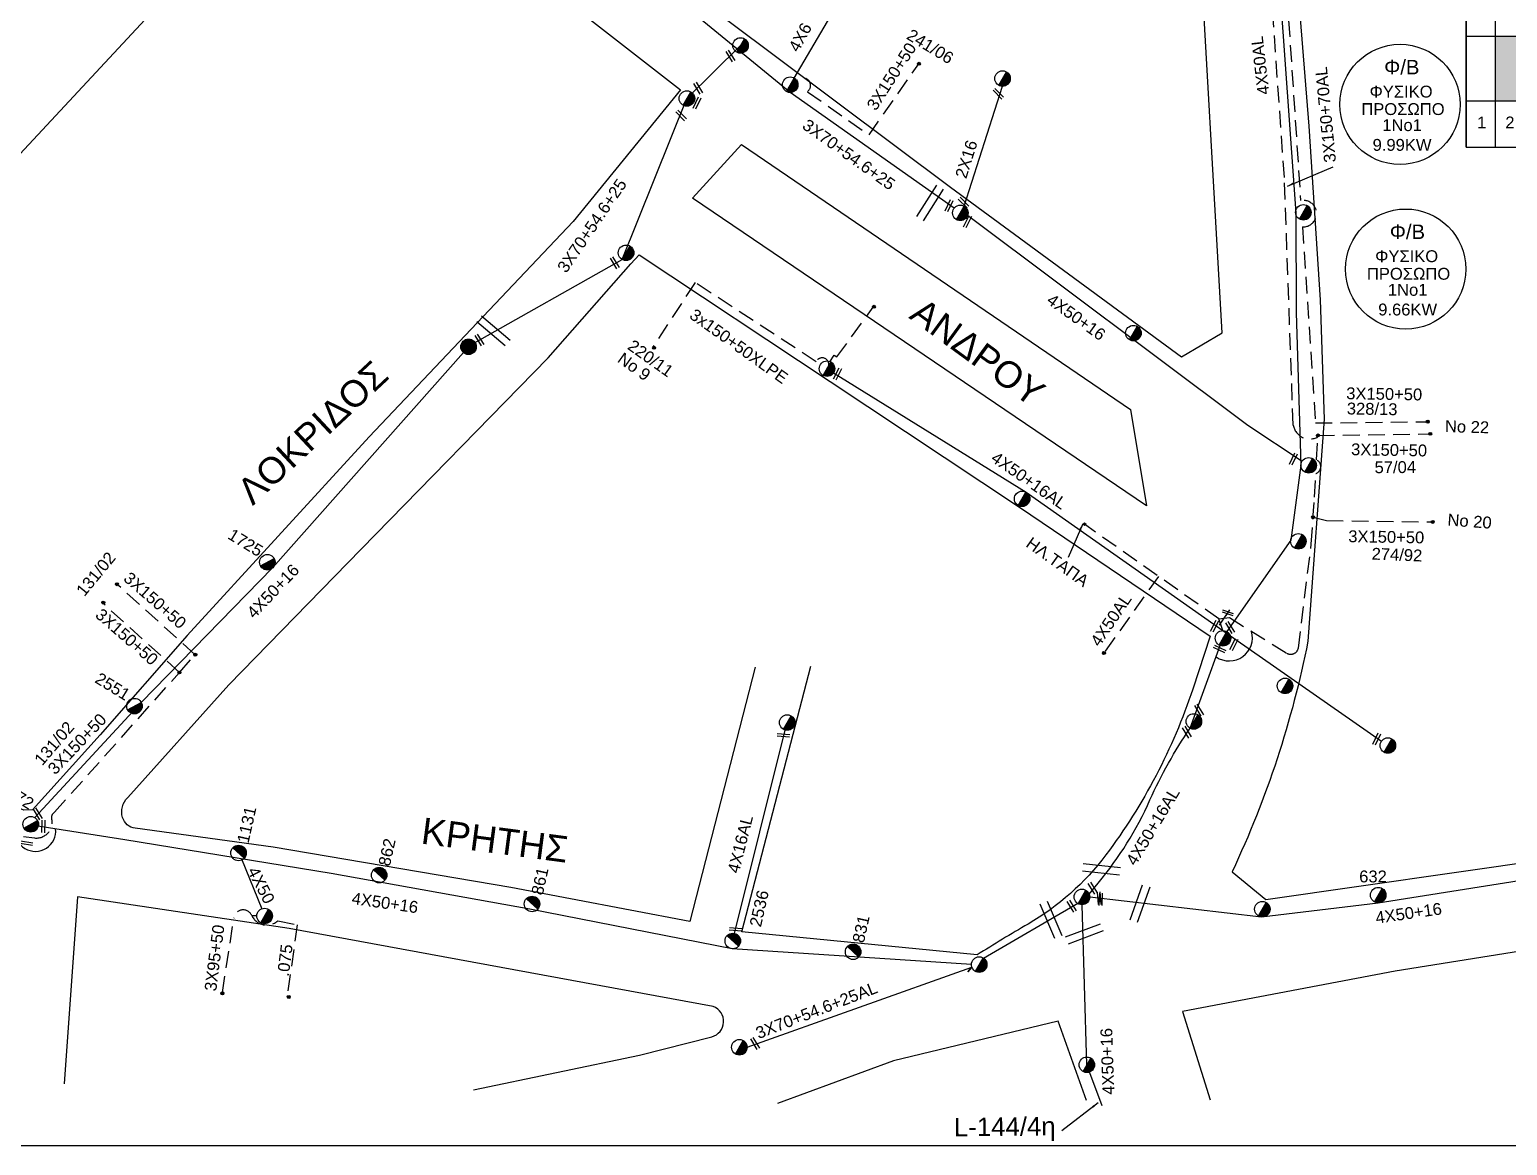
# Model space of a CAD drawing. Header units: millimetres. Extents: x 898 to 5598, y 789 to 3443.
# Drawn here: x 2600.3 to 2824.8, y 801.8 to 971.4 of the extents above; entities that cross this region are included whole.
import ezdxf
from ezdxf.enums import TextEntityAlignment as Align

# ---------------------------------------------------------------- set-up
doc = ezdxf.new("R2010")
doc.units = ezdxf.units.MM
doc.linetypes.add('DASHED', pattern=[19.05, 12.7, -6.35])
for name, color, linetype in [('Άγνωστα', 7, 'Continuous'), ('Ασφαλειοκιβώτια Χ.Τ 9 αναχωρήσεων', 7, 'Continuous'), ('Γυμνά εναέρια ΧΤ (3Φ)   4x50CU', 7, 'Continuous'), ('Γυμνά εναέρια ΧΤ και ΦΟΠ (3Φ)   4x50+16AL', 7, 'Continuous'), ('Επιγραφές - Σχήματα', 7, 'Continuous'), ('Καλώδια ΧΤ   3x150+50AL', 7, 'DASHED'), ('Καλώδια ΧΤ   3x150+70AL', 7, 'DASHED'), ('Καλώδια ΧΤ   3x150AL+50CU', 7, 'DASHED'), ('Μηχανική τομή', 7, 'Continuous'), ('Στύλος Ξύλινος', 7, 'Continuous'), ('Στύλος Ξύλινος @ 1', 7, 'Continuous'), ('Στύλος ΦΜ', 7, 'Continuous'), ('Στύλος ΦΜ @ 1', 7, 'Continuous'), ('Συνδέσεις', 7, 'Continuous'), ('Συνεστραμμένα ΧΤ   3x70+54.6+25 AL', 7, 'SYN_LINE'), ('Τομή', 7, 'Continuous'), ('Υπόβαθρο ΔΕΗ', 7, 'Continuous'), ('Υπόγεια Καλώδια Δικτύου ΧΤ   .075', 7, 'DASHED'), ('Υπόγεια καλώδια Παροχών ΧΤ   4x16AL', 7, 'DASHED'), ('Υπόγεια καλώδια Παροχών ΧΤ   4x50AL', 7, 'DASHED'), ('Υπόγεια καλώδια Παροχών ΧΤ   4x6', 7, 'DASHED')]:
    doc.layers.add(name, color=color, linetype=linetype)
doc.styles.add('ar', font='arial.ttf')
doc.styles.add('arial', font='arial.ttf')
doc.styles.get("Standard").update_dxf_attribs({"font": 'arial.ttf'})
doc.linetypes.add('SYN_LINE', pattern='A,0.5,-0.0001,["/\\/\\/\\/",Standard,S=0.1,R=0,X=0,Y=-0.05],-0.25', length=0.7501)
doc.dimstyles.new('ISO-25', dxfattribs={"dimtxt": 2.5, "dimasz": 2.5, "dimexe": 1.25, "dimexo": 0.625, "dimtad": 1, "dimtxsty": 'Standard', "dimcen": 2.5, "dimadec": 0, "dimazin": 0, "dimtfac": 1, "dimtmove": 0, "dimatfit": 3, "dimfxl": 1, "dimarcsym": 0})

# ---------------------------------------------------------------- blocks, each defined once
blk = doc.blocks.new('ΥΠΑΡΧΩΝ ΤΣΙΜΕΝΤΕΝΙΟΣ ΣΤΥΛΟΣ')
at = {"layer": 'Στύλος ΦΜ'}
blk.add_hatch(color=7, dxfattribs=at).paths.add_polyline_path([(-1.29, -2.28, 0.574793), (2.62, 0, 0.268822), (1.3, 2.27)])
at = {"layer": 'Στύλος ΦΜ', "color": 7}
blk.add_line((-1.29, -2.28), (1.3, 2.27), dxfattribs=at)
blk.add_circle((0, 0), 2.62, dxfattribs=at)
at = {"layer": 'Στύλος ΦΜ', "flags": 4}
for tag, p in [('ΑΡΙΘΜΟΣ', (-4.68, 8.05)), ('ΤΥΠΟΣ', (-4.91, 3.03))]:
    blk.add_attdef(tag, p, '', height=4, dxfattribs=at)
blk = doc.blocks.new('ΥΠΑΡΧΩΝ ΞΥΛΙΝΟΣ ΣΤΥΛΟΣ')
at = {"layer": 'Στύλος Ξύλινος'}
h = blk.add_hatch(color=7, dxfattribs=at)
h.paths.add_polyline_path([(-2.62, 0, 0.270008), (-1.29, -2.28), (1.3, 2.27, 0.576266)])
h.paths.add_polyline_path([(-1.29, -2.28, 0.574793), (2.62, 0, 0.268822), (1.3, 2.27)])
at = {"layer": 'Στύλος Ξύλινος', "color": 7}
blk.add_line((-1.29, -2.28), (1.3, 2.27), dxfattribs=at)
blk.add_circle((0, 0), 2.62, dxfattribs=at)
at = {"layer": 'Στύλος Ξύλινος', "flags": 4}
for tag, p in [('ΑΡΙΘΜΟΣ', (-4.91, 8.6)), ('ΤΥΠΟΣ', (-4.85, 3.39))]:
    blk.add_attdef(tag, p, '', height=4, dxfattribs=at)
blk = doc.blocks.new('ΑΣΦΑΛΕΙΟΚΙΒΩΤΙΟ ΥΠΟΣΤΑΘΜΟΥ 9 ΑΝΑΧΩΡΗΣΕΩΝ')
at = {"layer": 'Ασφαλειοκιβώτια Χ.Τ 9 αναχωρήσεων', "ltscale": 40}
for p, q in [((-23.8, 40.36), (24.02, 40.36)), ((-9.72, 40.36), (-9.72, -40.64)), ((9.94, 40.36), (9.94, -40.64)), ((-23.8, 31.36), (24.02, 31.36)), ((-23.8, 22.36), (24.02, 22.36)), ((-23.8, 13.36), (24.02, 13.36)), ((-23.8, 4.36), (24.02, 4.36)), ((-23.8, -4.64), (24.02, -4.64)), ((-23.8, -13.64), (24.02, -13.64)), ((-23.8, -22.64), (24.02, -22.64)), ((-23.8, -31.64), (24.02, -31.64))]:
    blk.add_line(p, q, dxfattribs=at)
at = {"layer": 'Ασφαλειοκιβώτια Χ.Τ 9 αναχωρήσεων'}
blk.add_lwpolyline([(-23.8, -40.64), (24.02, -40.64), (24.02, 40.36), (-23.8, 40.36)], close=True, dxfattribs=at)
for s, p in [('1', (-18.13, 36.98)), ('2', (-18.13, 28.42)), ('3', (-18.13, 19.34)), ('4', (-18.13, 10.32)), ('5', (-18.13, 1.31)), ('6', (-18.13, -7.83)), ('7', (-18.13, -16.07)), ('8', (-18.13, -25.75)), ('9', (-18.13, -34.45))]:
    blk.add_text(s, height=3.6, rotation=270, dxfattribs=at).set_placement(p)
at = {"layer": 'Ασφαλειοκιβώτια Χ.Τ 9 αναχωρήσεων', "ltscale": 40}
for tag, height, p in [('ΟΝΟΜΑ', 5, (-0.16, 44.31)), ('ΚΕΙΜΕΝΟ 1', 2, (17.06, 35.59)), ('ΚΕΙΜΕΝΟ 2', 2, (17.06, 26.88)), ('ΚΕΙΜΕΝΟ 3', 2, (17.06, 17.69)), ('ΚΕΙΜΕΝΟ 4', 2, (17.06, 8.71)), ('ΚΕΙΜΕΝΟ 5', 2, (17.06, -0.13)), ('ΚΕΙΜΕΝΟ 6', 2, (17.06, -9.05)), ('ΚΕΙΜΕΝΟ 7', 2, (17.06, -18.13)), ('ΚΕΙΜΕΝΟ 8', 2, (17.06, -26.85)), ('ΚΕΙΜΕΝΟ 9', 2, (17.06, -35.99)), ('ΣΧ', 2, (-0.1, -42.64))]:
    blk.add_attdef(tag, text='', height=height, dxfattribs=at).set_placement(p, align=Align.MIDDLE_CENTER)
blk = doc.blocks.new('ΜΗΧΑΝΙΚΗ ΤΟΜΗ')
at = {"layer": 'Μηχανική τομή', "ltscale": 40}
for p, q in [((-1.89, 0.78), (1.89, 0.78)), ((1.89, 0), (-1.89, 0))]:
    blk.add_line(p, q, dxfattribs=at)
blk = doc.blocks.new('ΤΟΜΗ')
at = {"layer": 'Τομή', "ltscale": 40}
for p, q in [((-5.68, 0), (5.68, 0)), ((5.68, -2.33), (-5.68, -2.33))]:
    blk.add_line(p, q, dxfattribs=at)
blk = doc.blocks.new('_ΣΥΝΔΕΣΗ')
at = {"layer": 'Συνδέσεις', "linetype": 'SYN_LINE', "ltscale": 40}
blk.add_hatch(color=256, dxfattribs=at).paths.add_polyline_path([(0.5, -0.01, 1), (-0.5, -0.01, 1)])
at = {"layer": 'Συνδέσεις'}
blk.add_circle((0, -0.01), 0.5, dxfattribs=at)
blk = doc.blocks.new('TSONTA XT1')
at = {"ltscale": 40}
h = blk.add_hatch(color=256, dxfattribs=at)
h.dxf.hatch_style = 1
h.paths.add_polyline_path([(596, 2487.7), (597.1, 2488.8), (596, 2489.9), (594.9, 2488.8)])
blk.add_lwpolyline([(594.9, 2488.8), (596, 2489.9), (597.1, 2488.8), (596, 2487.7)], close=True, dxfattribs=at)
blk = doc.blocks.new('τομή_')
at = {"layer": 'Επιγραφές - Σχήματα'}
for p, q in [((-1.29, -0.22), (0.13, 0.75)), ((-1.08, -0.46), (0.34, 0.51)), ((-0.66, 0.62), (-0.29, -0.37))]:
    blk.add_line(p, q, dxfattribs=at)

msp = doc.modelspace()

# ---------------------------------------------------------------- hatches: boundary and pattern name
at = {"layer": 'Ασφαλειοκιβώτια Χ.Τ 9 αναχωρήσεων', "ltscale": 40}
msp.add_hatch(color=30, dxfattribs=at).paths.add_polyline_path([(2822.97, 960.56), (2827.47, 960.56), (2827.47, 970.39), (2822.97, 970.39)])

# ---------------------------------------------------------------- linework, layer by layer
at = {"layer": 'Άγνωστα', "color": 0, "ltscale": 20}
for p, q in [((2701.02, 945.77), (2708.46, 953.91)), ((2708.46, 953.91), (2767.53, 913.66)), ((2769.97, 899.02), (2701.02, 945.77)), ((2767.53, 913.66), (2769.97, 899.02))]:
    msp.add_line(p, q, dxfattribs=at)
at = {"layer": 'Άγνωστα', "color": 151}
msp.add_lwpolyline([(2742.25, 944.55), (2748.09, 962.75)], dxfattribs=at)
at = {"layer": 'Άγνωστα', "color": 151, "linetype": 'DASHED', "ltscale": 0.2}
msp.add_lwpolyline([(2721.85, 920.9), (2722.5, 921.92), (2722.92, 921.63), (2728.46, 929.22)], dxfattribs=at)
at = {"layer": 'Άγνωστα', "color": 173}
msp.add_lwpolyline([(2601.13, 851.65), (2617.29, 869.16), (2637.28, 889.63), (2666.21, 922.3)], dxfattribs=at)
at = {"layer": 'Άγνωστα', "color": 27, "linetype": 'SYN_LINE', "ltscale": 20}
msp.add_lwpolyline([(2761.32, 839.6), (2787.4, 836.57), (2805.14, 838.69), (2828.45, 842.41), (2850.68, 844.73), (2876.85, 847.25), (2893.76, 847.56), (2901.84, 847.71)], dxfattribs=at)
at = {"layer": 'Άγνωστα', "color": 2, "linetype": 'DASHED', "ltscale": 0.2}
msp.add_lwpolyline([(2629.62, 825.06), (2631.38, 836.43, -0.74709), (2634.07, 836.79, 0.509728), (2638.01, 835.97), (2640.98, 835.37)], format="xyb", dxfattribs=at)
at = {"layer": 'Άγνωστα', "color": 173, "linetype": 'DASHED', "ltscale": 0.2}
msp.add_lwpolyline([(2634.07, 836.79), (2634.84, 836.76)], dxfattribs=at)
at = {"layer": 'Άγνωστα', "color": 0, "ltscale": 20}
msp.add_arc((2782.51, 878.98), 3.53, 235.8256, 15.7083, dxfattribs=at)
at = {"layer": 'Γυμνά εναέρια ΧΤ (3Φ)   4x50CU', "color": 151, "linetype": 'Continuous', "ltscale": 0.2}
msp.add_lwpolyline([(2789.06, 1028.92), (2788.4, 1014.32), (2788.38, 1005.42), (2789.35, 989.4), (2792.61, 943.53), (2792.66, 928.39), (2793.4, 905.17), (2791.85, 893.79), (2782.15, 879.91)], dxfattribs=at)
at = {"layer": 'Γυμνά εναέρια ΧΤ (3Φ)   4x50CU', "color": 2}
for points in [[(2743.36, 829.32), (2707.01, 831.73), (2676.32, 837.74), (2646.12, 843.18), (2614.81, 848.29), (2600.62, 850.48)], [(2632.5, 845.4), (2635.58, 837.8)]]:
    msp.add_lwpolyline(points, dxfattribs=at)
at = {"layer": 'Γυμνά εναέρια ΧΤ και ΦΟΠ (3Φ)   4x50+16AL', "color": 2, "ltscale": 20}
msp.add_line((2745.22, 830.28), (2759.6, 838.7), dxfattribs=at)
at = {"layer": 'Γυμνά εναέρια ΧΤ και ΦΟΠ (3Φ)   4x50+16AL', "color": 151}
msp.add_lwpolyline([(2742.79, 943.17), (2785.35, 911.25), (2793.6, 905.82)], dxfattribs=at)
at = {"layer": 'Γυμνά εναέρια ΧΤ και ΦΟΠ (3Φ)   4x50+16AL', "color": 151, "ltscale": 40}
msp.add_lwpolyline([(2722.41, 919.2), (2751.65, 901.11), (2781.56, 880.07), (2805.63, 863.28)], dxfattribs=at)
at = {"layer": 'Γυμνά εναέρια ΧΤ και ΦΟΠ (3Φ)   4x50+16AL', "color": 133, "ltscale": 40}
msp.add_lwpolyline([(2761.24, 840.03), (2762.63, 841.71, 0.067711), (2770.48, 854.33, -0.043735), (2776.57, 865.23), (2781.16, 877.79)], format="xyb", dxfattribs=at)
at = {"layer": 'Γυμνά εναέρια ΧΤ και ΦΟΠ (3Φ)   4x50+16AL', "color": 173}
msp.add_lwpolyline([(2763.23, 807.85), (2760.89, 814.1), (2760.17, 838.42)], dxfattribs=at)
at = {"layer": 'Επιγραφές - Σχήματα'}
msp.add_lwpolyline([(924.79, 801.84), (2932.69, 801.84)], dxfattribs=at)
at = {"layer": 'Επιγραφές - Σχήματα', "color": 202}
for centre in [(2808.45, 960), (2809.3, 934.98)]:
    msp.add_circle(centre, 9.13, dxfattribs=at)
at = {"layer": 'Καλώδια ΧΤ   3x150+50AL', "color": 27, "linetype": 'DASHED', "ltscale": 0.2}
msp.add_lwpolyline([(2716.84, 963.6, -1.136639), (2718.46, 961.93), (2727.81, 955.39), (2735.37, 966.18)], format="xyb", dxfattribs=at)
at = {"layer": 'Καλώδια ΧΤ   3x150+50AL', "color": 133, "linetype": 'DASHED', "ltscale": 0.2}
for points in [[(2795.98, 909.7), (2813.04, 909.95)], [(2795.24, 897.28), (2797.3, 896.78), (2813.4, 896.57)]]:
    msp.add_lwpolyline(points, dxfattribs=at)
at = {"layer": 'Καλώδια ΧΤ   3x150+50AL', "color": 2, "linetype": 'DASHED', "ltscale": 0.2}
for points in [[(2625.5, 876.4), (2613.6, 887.11)], [(2623.09, 873.7), (2611.46, 884.22)]]:
    msp.add_lwpolyline(points, dxfattribs=at)
msp.add_lwpolyline([(2595.38, 850.95), (2595.61, 849.24), (2601.07, 848.56, 0.523719), (2603.69, 851.51, -0.342625), (2604.12, 852.46), (2623.09, 873.7), (2625.5, 876.4)], format="xyb", dxfattribs=at)
at = {"layer": 'Καλώδια ΧΤ   3x150+70AL', "color": 133, "ltscale": 0.2}
for points in [[(2795.97, 909.49, -0.513481), (2792.23, 911.27), (2790.89, 948.91), (2788.54, 982.18), (2787.29, 1001.45, -0.12047), (2785.5, 1002.72), (2785.43, 1007.85), (2784.38, 1007.73), (2784.4, 1014.27), (2784.94, 1027.24, -0.569127), (2787.4, 1035.37)], [(2780.93, 881.86), (2782.54, 882.03), (2791.23, 876.64, 0.521561), (2793.01, 877.41), (2794.97, 893.17), (2795.45, 900.31), (2795.66, 903.92, 0.670784), (2795.77, 905.99), (2795.98, 909.7), (2795.98, 909.7), (2795.98, 909.7)]]:
    msp.add_lwpolyline(points, format="xyb", dxfattribs=at)
msp.add_lwpolyline([(2781.56, 880.07), (2780.93, 881.86), (2760.52, 896.21)], dxfattribs=at)
at = {"layer": 'Καλώδια ΧΤ   3x150AL+50CU', "color": 151, "linetype": 'DASHED', "ltscale": 0.2}
for p, q in [((2701.4, 932.94), (2694.99, 923.14)), ((2719.77, 920.91), (2701.4, 932.94))]:
    msp.add_line(p, q, dxfattribs=at)
at = {"layer": 'Καλώδια ΧΤ   3x150AL+50CU', "color": 173, "linetype": 'DASHED', "ltscale": 0.2}
msp.add_lwpolyline([(2793.85, 1004.8, -0.406455), (2789.72, 1001.5), (2790.24, 992.24, -0.884479), (2790.64, 986.29), (2791.23, 977.34, -1.168007), (2791.53, 972.79), (2793.36, 945.39, -1.142153), (2793.62, 941.4), (2795.61, 911.6), (2812.48, 911.79)], format="xyb", dxfattribs=at)
at = {"layer": 'Καλώδια ΧΤ   3x150AL+50CU', "color": 151, "linetype": 'DASHED', "ltscale": 0.2}
msp.add_arc((2720.69, 920.49), 1.01, 348.5754, 155.7501, dxfattribs=at)
at = {"layer": 'Καλώδια ΧΤ   3x150AL+50CU', "color": 0, "linetype": 'Continuous', "ltscale": 0.2}
msp.add_arc((2601.23, 849.59), 3.07, 175.0214, 6.2035, dxfattribs=at)
at = {"layer": 'Συνεστραμμένα ΧΤ   3x70+54.6+25 AL', "color": 27, "linetype": 'SYN_LINE', "ltscale": 15}
for points in [[(2740.73, 944.24), (2715.84, 961.81), (2701.07, 973.93), (2673.58, 984.5), (2668.17, 999.89), (2668.01, 1000.02)], [(2667.88, 923.76), (2690.34, 936.43), (2700.16, 960.9), (2708.3, 968.96)]]:
    msp.add_lwpolyline(points, dxfattribs=at)
at = {"layer": 'Συνεστραμμένα ΧΤ   3x70+54.6+25 AL', "color": 2, "ltscale": 20}
msp.add_lwpolyline([(2709.3, 816.76), (2743.43, 828.93), (2742.84, 828.24), (2743.43, 828.93)], dxfattribs=at)
at = {"layer": 'Υπόβαθρο ΔΕΗ'}
for points in [[(2775.25, 921.64), (2781.43, 925.29), (2777.75, 990.09), (2774.59, 1038.11), (2709.98, 1058.77), (2704.85, 1027.18), (2702.3, 1010.58), (2697.33, 979.59), (2740.16, 947.42), (2775.25, 921.64)], [(2550.59, 882.74), (2569.2, 911.04), (2579.31, 926.41), (2590.67, 943.69), (2627.4, 983.16), (2646.11, 1003.52), (2699.17, 962.19), (2682.89, 942.22), (2651.89, 909.48), (2624.25, 879.29), (2611.06, 864.23), (2600.76, 852.81), (2599.46, 852.76), (2577.45, 862.22), (2560.2, 874.8), (2550.59, 882.74)], [(2866.56, 810.01), (2855.31, 835.91), (2807.69, 828.32), (2775.43, 822.21), (2779.6, 808.79)], [(2760.85, 808.66), (2756.56, 820.73), (2731.55, 814.72), (2713.92, 808.21)]]:
    msp.add_lwpolyline(points, dxfattribs=at)
for points in [[(2782.96, 843.43), (2788.06, 839.19), (2831.16, 845.37), (2868.14, 848.93), (2874.35, 855.33), (2875.93, 879.61, 0.050241), (2875.38, 894.96, -0.011234), (2873.09, 914.98), (2869.24, 943.5), (2860.88, 982.81), (2854.29, 1008.77), (2790.87, 1003.3), (2794.58, 956.68), (2796.32, 930.31), (2796.94, 912.17), (2794.46, 878.43, -0.061296), (2782.96, 843.43, 1.809831)], [(2710.5, 874.5), (2700.61, 835.86), (2673.42, 841.03), (2637.3, 847.14), (2616.38, 850.02, -0.292496), (2614.45, 851.67, -0.286061), (2615.26, 854.7, 0.555049)], [(2667.73, 810.31), (2692.95, 815.56), (2703.92, 818.35, 0.735606), (2704.16, 822.94), (2639.76, 834.78), (2607.62, 839.62), (2605.58, 811.18)]]:
    msp.add_lwpolyline(points, format="xyb", dxfattribs=at)
at = {"layer": 'Υπόβαθρο ΔΕΗ', "color": 0}
msp.add_lwpolyline([(2615.26, 854.7), (2630.61, 871.81), (2650.67, 892.44), (2679.1, 921.52), (2691.66, 935.76), (2692.91, 937.16), (2721.93, 917.88), (2750.64, 898.81), (2779.62, 879.21), (2776.96, 871.17, -0.081319), (2763.79, 845.99, -0.100175), (2751.96, 835.48, 0.009463), (2744.23, 830.78), (2708.51, 834.28), (2718.97, 874.67)], format="xyb", dxfattribs=at)
msp.add_lwpolyline([(2782.02, 882.39), (2780.98, 880.86)], dxfattribs=at)
at = {"layer": 'Υπόγεια Καλώδια Δικτύου ΧΤ   .075', "color": 2, "linetype": 'DASHED', "ltscale": 0.2}
msp.add_lwpolyline([(2640.98, 835.37), (2639.47, 824.75)], dxfattribs=at)
at = {"layer": 'Υπόγεια καλώδια Παροχών ΧΤ   4x16AL', "color": 2, "linetype": 'SYN_LINE', "ltscale": 20}
msp.add_lwpolyline([(2707.38, 834.06), (2715.1, 864.95)], dxfattribs=at)
at = {"layer": 'Υπόγεια καλώδια Παροχών ΧΤ   4x50AL', "color": 133, "ltscale": 0.2}
msp.add_lwpolyline([(2771.77, 888.3), (2763.48, 876.65)], dxfattribs=at)
at = {"layer": 'Υπόγεια καλώδια Παροχών ΧΤ   4x6', "color": 27, "linetype": 'SYN_LINE', "ltscale": 15}
msp.add_lwpolyline([(2716.42, 964.01), (2723.01, 975.17)], dxfattribs=at)

# ---------------------------------------------------------------- block references
at = {"layer": 'Ασφαλειοκιβώτια Χ.Τ 9 αναχωρήσεων', "color": 5, "ltscale": 40, "xscale": 0.5, "yscale": 0.5, "zscale": 0.5, "rotation": 90}
msp.add_blockref('ΑΣΦΑΛΕΙΟΚΙΒΩΤΙΟ ΥΠΟΣΤΑΘΜΟΥ 9 ΑΝΑΧΩΡΗΣΕΩΝ', (2838.65, 965.42), dxfattribs=at)
at = {"layer": 'Επιγραφές - Σχήματα', "rotation": 306.1951340942825}
msp.add_blockref('τομή_', (2782.45, 882.32), dxfattribs=at)
at = {"layer": 'Μηχανική τομή'}
for p, xscale, yscale, zscale, rotation in [((2706.92, 967.46), 0.4999999999999995, 0.4999999999999995, 0.4999999999999995, 121.4684539157489), ((2702.03, 962.58), 0.4999999999999995, 0.4999999999999995, 0.4999999999999995, 121.4684539157489), ((2701.87, 960.12), 0.4999999999999995, 0.4999999999999995, 0.4999999999999995, 63.70707487867689), ((2747.59, 961.76), 0.4999999999999994, 0.4999999999999994, 0.4999999999999994, 134.7494504773862), ((2699.42, 958.46), 0.4999999999999994, 0.4999999999999994, 0.4999999999999994, 134.7494504773862), ((2740.14, 944.52), 0.4999999999999995, 0.4999999999999995, 0.4999999999999995, 63.70707487867689), ((2742.31, 945.22), 0.4999999999999994, 0.4999999999999994, 0.4999999999999994, 134.7494504773862), ((2742.95, 942.1), 0.4999999999999995, 0.4999999999999995, 0.4999999999999995, 63.70707487867689), ((2689.36, 936.03), 0.4999999999999995, 0.4999999999999995, 0.4999999999999995, 121.4684539157489), ((2668.81, 924.31), 0.4999999999999995, 0.4999999999999995, 0.4999999999999995, 121.4684539157489), ((2723.2, 918.97), 0.4999999999999995, 0.4999999999999995, 0.4999999999999995, 63.70707487867689), ((2792.43, 906.03), 0.4999999999999995, 0.4999999999999995, 0.4999999999999995, 63.70707487867689), ((2780.45, 880.65), 0.4999999999999995, 0.4999999999999995, 0.4999999999999995, 63.70707487867689), ((2782.81, 880.63), 0.4999999999999995, 0.4999999999999995, 0.4999999999999995, 121.4684539157489), ((2781.15, 877.43), 0.4999999999999995, 0.4999999999999995, 0.4999999999999995, 154.4497148230526), ((2783.38, 877.84), 0.4999999999999995, 0.4999999999999995, 0.4999999999999995, 63.70707487867689), ((2778.09, 868.06), 0.4999999999999995, 0.4999999999999995, 0.4999999999999995, 121.4684539157489), ((2714.82, 864.33), 0.4999999999999993, 0.4999999999999993, 0.4999999999999993, 175.543113088101), ((2776.24, 864.71), 0.4999999999999995, 0.4999999999999995, 0.4999999999999995, 121.4684539157489), ((2805.08, 863.5), 0.4999999999999995, 0.4999999999999995, 0.4999999999999995, 63.70707487867689), ((2601.74, 852.31), 0.4999999999999995, 0.4999999999999995, 0.4999999999999995, 121.4684539157489), ((2602.61, 850.3), 0.4999999999999996, 0.4999999999999996, 0.4999999999999996, 87.90469645166534), ((2599.89, 847.96), 0.4999999999999994, 0.4999999999999994, 0.4999999999999994, 170.0288766767462), ((2761.94, 841.03), 0.4999999999999995, 0.4999999999999995, 0.4999999999999995, 121.4684539157489), ((2762.96, 839.41), 0.4999999999999999, 0.4999999999999999, 0.4999999999999999, 94.70434599880357), ((2763.2, 839.23), 0.4999999999999996, 0.4999999999999996, 0.4999999999999996, 87.90469645166534), ((2758.75, 838.28), 0.4999999999999995, 0.4999999999999995, 0.4999999999999995, 121.4684539157489), ((2707.57, 834.86), 0.4999999999999993, 0.4999999999999993, 0.4999999999999993, 175.543113088101), ((2710.68, 817.42), 0.4999999999999994, 0.4999999999999994, 0.4999999999999994, 121.4684539157489)]:
    msp.add_blockref('ΜΗΧΑΝΙΚΗ ΤΟΜΗ', p, dxfattribs=dict(at, xscale=xscale, yscale=yscale, zscale=zscale, rotation=rotation))
at = {"layer": 'Στύλος Ξύλινος @ 1', "ltscale": 40, "xscale": 0.4499999999998181, "yscale": 0.4499999999998181, "zscale": 0.4499999999998181}
msp.add_blockref('ΥΠΑΡΧΩΝ ΞΥΛΙΝΟΣ ΣΤΥΛΟΣ', (2666.99, 923.18), dxfattribs=at)
at = {"layer": 'Στύλος ΦΜ @ 1', "ltscale": 40, "xscale": 0.4499999999998181, "yscale": 0.4499999999998181, "zscale": 0.4499999999998181}
for p in [(2708.3, 968.96), (2748.09, 963.93), (2715.84, 962.99), (2700.16, 960.9), (2741.67, 943.52), (2793.77, 943.6), (2690.92, 937.46), (2767.96, 925.25), (2721.43, 919.85), (2794.58, 905.17), (2751.06, 900.08), (2793.01, 893.63), (2781.56, 878.89), (2790.99, 871.66), (2715.39, 866.09), (2777.14, 866.26), (2806.6, 862.6), (2760.14, 839.6), (2636.02, 836.71), (2787.54, 837.74), (2744.54, 829.32), (2708.12, 816.76), (2760.89, 814.1)]:
    msp.add_blockref('ΥΠΑΡΧΩΝ ΤΣΙΜΕΝΤΕΝΙΟΣ ΣΤΥΛΟΣ', p, dxfattribs=at)
at = {"layer": 'Στύλος ΦΜ @ 1', "ltscale": 40}
ref = msp.add_blockref('ΥΠΑΡΧΩΝ ΤΣΙΜΕΝΤΕΝΙΟΣ ΣΤΥΛΟΣ', (2636.44, 890.45), dxfattribs=dict(at, xscale=0.449999999999818, yscale=0.449999999999818, zscale=0.449999999999818, rotation=328.4324075879812))
ref.add_attrib('ΤΥΠΟΣ', '1725', (2630.28, 894.13), dxfattribs={"layer": 'Στύλος ΦΜ', "height": 1.8, "rotation": 328.4324, "flags": 4})
ref = msp.add_blockref('ΥΠΑΡΧΩΝ ΤΣΙΜΕΝΤΕΝΙΟΣ ΣΤΥΛΟΣ', (2616.26, 868.59), dxfattribs=dict(at, xscale=0.449999999999818, yscale=0.449999999999818, zscale=0.449999999999818, rotation=328.4324075879812))
ref.add_attrib('ΤΥΠΟΣ', '2551', (2610.1, 872.27), dxfattribs={"layer": 'Στύλος ΦΜ', "height": 1.8, "rotation": 328.4324, "flags": 4})
ref = msp.add_blockref('ΥΠΑΡΧΩΝ ΤΣΙΜΕΝΤΕΝΙΟΣ ΣΤΥΛΟΣ', (2600.51, 850.64), dxfattribs=dict(at, xscale=0.449999999999818, yscale=0.449999999999818, zscale=0.449999999999818, rotation=328.4324075879812))
ref.add_attrib('ΤΥΠΟΣ', '2672', (2595.5, 855.72), dxfattribs={"layer": 'Στύλος ΦΜ', "height": 1.8, "rotation": 328.4324, "flags": 4})
ref = msp.add_blockref('ΥΠΑΡΧΩΝ ΤΣΙΜΕΝΤΕΝΙΟΣ ΣΤΥΛΟΣ', (2632.07, 846.28), dxfattribs=dict(at, xscale=0.4499999999998181, yscale=0.4499999999998181, zscale=0.4499999999998181, rotation=77.36093337203029))
ref.add_attrib('ΤΥΠΟΣ', '1131', (2633.57, 847.65), dxfattribs={"layer": 'Στύλος ΦΜ', "height": 1.8, "rotation": 77.3609, "flags": 4})
ref = msp.add_blockref('ΥΠΑΡΧΩΝ ΤΣΙΜΕΝΤΕΝΙΟΣ ΣΤΥΛΟΣ', (2653.42, 842.91), dxfattribs=dict(at, xscale=0.4499999999998181, yscale=0.4499999999998181, zscale=0.4499999999998181, rotation=77.36093337203029))
ref.add_attrib('ΤΥΠΟΣ', '862', (2655.03, 844.14), dxfattribs={"layer": 'Στύλος ΦΜ', "height": 1.8, "rotation": 77.3609, "flags": 4})
ref = msp.add_blockref('ΥΠΑΡΧΩΝ ΤΣΙΜΕΝΤΕΝΙΟΣ ΣΤΥΛΟΣ', (2676.64, 838.53), dxfattribs=dict(at, xscale=0.4499999999998181, yscale=0.4499999999998181, zscale=0.4499999999998181, rotation=77.36093337203029))
ref.add_attrib('ΤΥΠΟΣ', '861', (2678.25, 839.76), dxfattribs={"layer": 'Στύλος ΦΜ', "height": 1.8, "rotation": 77.3609, "flags": 4})
ref = msp.add_blockref('ΥΠΑΡΧΩΝ ΤΣΙΜΕΝΤΕΝΙΟΣ ΣΤΥΛΟΣ', (2805.14, 839.87), dxfattribs=dict(at, xscale=0.4499999999998181, yscale=0.4499999999998181, zscale=0.4499999999998181))
ref.add_attrib('ΤΥΠΟΣ', '632', (2802.25, 841.81), dxfattribs={"layer": 'Στύλος ΦΜ', "height": 1.8, "flags": 4})
ref = msp.add_blockref('ΥΠΑΡΧΩΝ ΤΣΙΜΕΝΤΕΝΙΟΣ ΣΤΥΛΟΣ', (2707.12, 832.91), dxfattribs=dict(at, xscale=0.4499999999998181, yscale=0.4499999999998181, zscale=0.4499999999998181, rotation=77.36093337203029))
ref.add_attrib('ΤΥΠΟΣ', '2536', (2711.39, 834.92), dxfattribs={"layer": 'Στύλος ΦΜ', "height": 1.8, "rotation": 77.3609, "flags": 4})
ref = msp.add_blockref('ΥΠΑΡΧΩΝ ΤΣΙΜΕΝΤΕΝΙΟΣ ΣΤΥΛΟΣ', (2725.4, 831.26), dxfattribs=dict(at, xscale=0.4499999999998181, yscale=0.4499999999998181, zscale=0.4499999999998181, rotation=77.36093337203029))
ref.add_attrib('ΤΥΠΟΣ', '831', (2727.01, 832.49), dxfattribs={"layer": 'Στύλος ΦΜ', "height": 1.8, "rotation": 77.3609, "flags": 4})
at = {"layer": 'Συνδέσεις'}
for name, p, xscale, yscale, zscale in [('_ΣΥΝΔΕΣΗ', (2735.38, 966.18), 0.4499999999999886, 0.4499999999999886, 0.4499999999999886), ('_ΣΥΝΔΕΣΗ', (2728.56, 929.26), 0.4499999999999886, 0.4499999999999886, 0.4499999999999886), ('_ΣΥΝΔΕΣΗ', (2695.17, 923.04), 0.4499999999999886, 0.4499999999999886, 0.4499999999999886), ('_ΣΥΝΔΕΣΗ', (2812.65, 911.8), 0.4499999999999886, 0.4499999999999886, 0.4499999999999886), ('_ΣΥΝΔΕΣΗ', (2795.99, 909.71), 0.4499999999999886, 0.4499999999999886, 0.4499999999999886), ('_ΣΥΝΔΕΣΗ', (2813.04, 909.96), 0.4499999999999886, 0.4499999999999886, 0.4499999999999886), ('TSONTA XT1', (2641.35, 398.47), 0.2, 0.2, 0.2), ('_ΣΥΝΔΕΣΗ', (2795.25, 897.29), 0.4499999999999886, 0.4499999999999886, 0.4499999999999886), ('_ΣΥΝΔΕΣΗ', (2813.41, 896.58), 0.4499999999999886, 0.4499999999999886, 0.4499999999999886), ('_ΣΥΝΔΕΣΗ', (2613.6, 887.11), 0.4499999999999886, 0.4499999999999886, 0.4499999999999886), ('_ΣΥΝΔΕΣΗ', (2611.53, 884.33), 0.4499999999999886, 0.4499999999999886, 0.4499999999999886), ('_ΣΥΝΔΕΣΗ', (2625.5, 876.41), 0.4499999999999886, 0.4499999999999886, 0.4499999999999886), ('_ΣΥΝΔΕΣΗ', (2763.49, 876.66), 0.4499999999999886, 0.4499999999999886, 0.4499999999999886), ('_ΣΥΝΔΕΣΗ', (2623.09, 873.7), 0.4499999999999886, 0.4499999999999886, 0.4499999999999886), ('_ΣΥΝΔΕΣΗ', (2629.61, 824.96), 0.4499999999999886, 0.4499999999999886, 0.4499999999999886), ('_ΣΥΝΔΕΣΗ', (2639.69, 824.4), 0.4499999999999886, 0.4499999999999886, 0.4499999999999886)]:
    msp.add_blockref(name, p, dxfattribs=dict(at, xscale=xscale, yscale=yscale, zscale=zscale))
at = {"layer": 'Τομή'}
for p, xscale, yscale, zscale, rotation in [((2737.57, 944.73), 0.4999999999999999, 0.4999999999999999, 0.4999999999999999, 237.7214875270897), ((2670.4, 925.14), 0.5, 0.5, 0.5, 139.7652582195131), ((2763.05, 843.21), 0.4999999999999998, 0.4999999999999998, 0.4999999999999998, 173.8452711073248), ((2768.4, 838.78), 0.4999999999999999, 0.4999999999999999, 0.4999999999999999, 70.60715413686933), ((2754.92, 835.88), 0.4999999999999998, 0.4999999999999998, 0.4999999999999998, 113.2248005380193), ((2760.29, 834.53), 0.4999999999999998, 0.4999999999999998, 0.4999999999999998, 20.44396081941609)]:
    msp.add_blockref('ΤΟΜΗ', p, dxfattribs=dict(at, xscale=xscale, yscale=yscale, zscale=zscale, rotation=rotation))

# ---------------------------------------------------------------- texts
at = {"ltscale": 40, "char_height": 4, "width": 94.4586, "attachment_point": 1, "style": 'arial'}
for s, insert, rotation in [('XAΛKIΔOΣ', (2584.2, 967.2), 44.9641), ('ANΔPOY', (2736.1, 930.84), 323.8453), ('ΛOKPIΔOΣ', (2631.48, 901.87), 43.0549), ('ΚΡΗΤΗΣ', (2660.17, 851.69), 352.461)]:
    msp.add_mtext(s, dxfattribs=dict(at, insert=insert, rotation=rotation))
at = {"layer": 'Άγνωστα', "ltscale": 40, "attachment_point": 1, "style": 'arial'}
for s, insert, char_height, width, rotation in [('241/06', (2734.3, 971.58), 1.8, 4.3096, 328.744), ('3X150+50', (2727.34, 959.9), 1.8, 31.6072, 57.217), ('3X70+54.6+25', (2718.57, 957.92), 1.8, 31.6072, 324.4838), ('2X16', (2740.85, 949.15), 1.8, 31.6072, 72.5367), ('3X70+54.6+25', (2680.34, 935.28), 1.8, 31.6072, 55.7179), ('4X50+16', (2755.69, 931.37), 1.8, 31.6072, 324.4838), ('3x150+50XLPE', (2701.44, 929.1), 1.8, 31.6072, 324.4838), ('220/11', (2692.04, 924.4), 1.8, 31.6072, 324.4838), ('No 9', (2690.51, 922.44), 1.8, 31.6072, 324.4838), ('3X150+50', (2800.3, 917.02), 1.8, 31.6072, 359.0245), ('328/13', (2800.39, 914.71), 1.8, 31.6072, 359.0245), ('No 22', (2815.3, 912.02), 1.8, 7.0677, 358.4142), ('3X150+50', (2801.04, 908.51), 1.8, 31.6072, 359.0245), ('57/04', (2804.58, 905.77), 1.8, 7.0677, 0.3585), ('No 20', (2815.74, 897.83), 1.8, 7.0677, 355.7194), ('ΗΛ.ΤΑΠΑ', (2752.53, 894.39), 1.8, 31.6072, 324.4838), ('3X150+50', (2800.61, 895.3), 1.8, 31.6072, 359.0245), ('131/02', (2607.26, 886.27), 1.8, 7.1535, 50.5794), ('274/92', (2804.18, 892.65), 1.8, 7.0677, 357.7372), ('3X150+50', (2615.64, 889.13), 1.8, 31.6072, 318.8626), ('4X50+16', (2633.14, 883.01), 1.8, 31.6072, 46.3646), ('3X150+50', (2611.35, 883.59), 1.8, 31.6072, 318.8626), ('3X150+50', (2602.92, 859.29), 1.8, 31.6072, 46.4444), ('131/02', (2600.89, 860.6), 1.8, 7.1535, 49.5949), ('4X50', (2634.97, 844.4), 1.8, 31.6072, 297.2669), ('4X50+16', (2649.42, 840.32), 1.8, 31.6072, 351.8999), ('4X50+16', (2804.61, 837.31), 1.8, 31.6072, 8.1492), ('3X95+50', (2626.88, 825.42), 1.8, 31.6072, 82.7607), ('4X50+16', (2763.28, 809.51), 1.8, 31.6072, 91.9356), ('L-144/4η', (2740.69, 806.02), 2.8, 7.1535, 0.5869)]:
    msp.add_mtext(s, dxfattribs=dict(at, insert=insert, char_height=char_height, width=width, rotation=rotation))
at = {"layer": 'Γυμνά εναέρια ΧΤ και ΦΟΠ (3Φ)   4x50+16AL', "ltscale": 40, "char_height": 1.8, "width": 31.6072, "attachment_point": 1, "style": 'arial'}
for insert, rotation in [((2747.21, 907.38), 325.2054), ((2766.72, 845.13), 58.8972)]:
    msp.add_mtext('4X50+16AL', dxfattribs=dict(at, insert=insert, rotation=rotation))
at = {"layer": 'Επιγραφές - Σχήματα', "color": 1, "style": 'ar'}
for s, height, p in [('Φ/Β', 2.2, (2808.72, 965.71)), ('ΦΥΣΙΚΟ ', 1.8, (2808.96, 961.95)), ('1No1', 1.8, (2808.76, 956.84)), ('9.99KW', 1.8, (2808.76, 953.85)), ('Φ/Β', 2.2, (2809.57, 940.69)), ('ΦΥΣΙΚΟ ', 1.8, (2809.81, 936.94)), ('1No1', 1.8, (2809.61, 931.82)), ('9.66KW', 1.8, (2809.61, 928.84))]:
    msp.add_text(s, height=height, dxfattribs=at).set_placement(p, align=Align.MIDDLE)
at = {"layer": 'Επιγραφές - Σχήματα', "color": 1, "char_height": 1.8, "width": 12.958, "attachment_point": 1}
for insert in [(2802.57, 960.19), (2803.42, 935.17)]:
    msp.add_mtext('ΠΡΟΣΩΠΟ', dxfattribs=dict(at, insert=insert))
at = {"layer": 'Καλώδια ΧΤ   3x150+70AL', "ltscale": 0.2, "insert": (2796.94, 951.08), "char_height": 1.8, "width": 31.6072, "attachment_point": 1, "rotation": 95.4674, "style": 'arial'}
msp.add_mtext('3X150+70AL', dxfattribs=at)
at = {"layer": 'Συνεστραμμένα ΧΤ   3x70+54.6+25 AL', "ltscale": 20, "insert": (2710.39, 819.67), "char_height": 1.8, "width": 31.6072, "attachment_point": 1, "rotation": 21.2918, "style": 'arial'}
msp.add_mtext('3X70+54.6+25AL', dxfattribs=at)
at = {"layer": 'Υπόγεια Καλώδια Δικτύου ΧΤ   .075', "ltscale": 0.2, "insert": (2637.9, 827.66), "char_height": 1.8, "width": 31.6072, "attachment_point": 1, "rotation": 82.7607, "style": 'arial'}
msp.add_mtext('.075', dxfattribs=at)
at = {"layer": 'Υπόγεια καλώδια Παροχών ΧΤ   4x16AL', "ltscale": 0.2, "insert": (2706.29, 843.51), "char_height": 1.8, "width": 31.6072, "attachment_point": 1, "rotation": 75.8384, "style": 'arial'}
msp.add_mtext('4X16AL', dxfattribs=at)
at = {"layer": 'Υπόγεια καλώδια Παροχών ΧΤ   4x50AL', "ltscale": 0.2, "char_height": 1.8, "width": 31.6072, "attachment_point": 1, "style": 'arial'}
for insert, rotation in [((2786.84, 961.37), 96.65), ((2761.3, 878.49), 55.9939)]:
    msp.add_mtext('4X50AL', dxfattribs=dict(at, insert=insert, rotation=rotation))
at = {"layer": 'Υπόγεια καλώδια Παροχών ΧΤ   4x6', "ltscale": 0.2, "insert": (2715.49, 968.67), "char_height": 1.8, "width": 31.6072, "attachment_point": 1, "rotation": 61.4829, "style": 'arial'}
msp.add_mtext('4X6', dxfattribs=at)

# ---------------------------------------------------------------- leaders
at = {"layer": 'Επιγραφές - Σχήματα', "ltscale": 40}
for points in [[(2791.34, 947.6), (2798.32, 950.52)], [(2760.27, 896.3), (2758.06, 891.14)], [(2762.59, 808.31), (2757.1, 804.08)]]:
    msp.add_leader(points, dimstyle='ISO-25', override={"dimasz": 1, "dimtad": 0}, dxfattribs=at)

doc.saveas('drawing.dxf')
